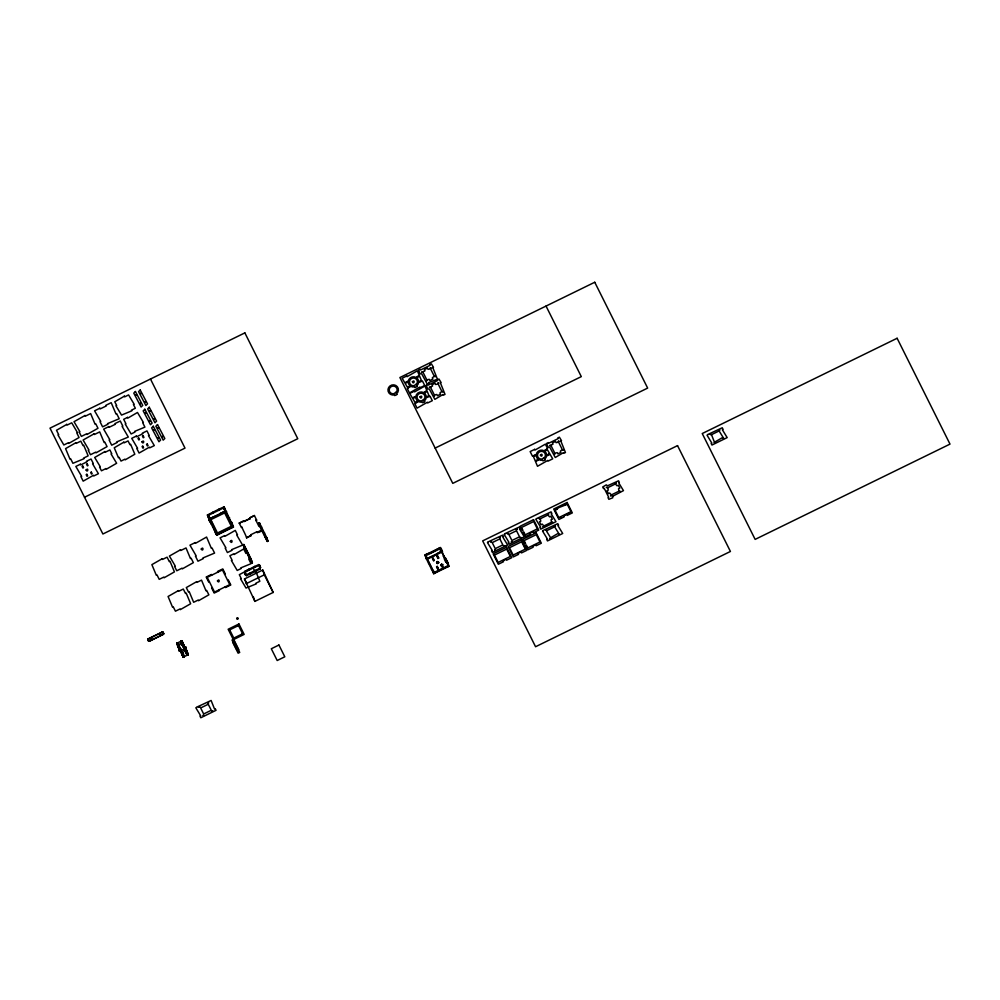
<?xml version="1.0" encoding="UTF-8"?>
<svg xmlns="http://www.w3.org/2000/svg" width="1000" height="1000" viewBox="0 0 1000 1000"><rect width="100%" height="100%" fill="white"/><g stroke="black" fill="none" stroke-linecap="round" stroke-linejoin="round"><path stroke-width="1.5" d="M151 639.025L151.725 638.35M159.9 634.812L160.588 634.075M160.725 634.5L160.113 633.888L160.125 634.775M436.763 563.088L436.6 562.337M182.625 646.025L183.113 643.288M438.663 562.562L438.413 561.75M185.875 652.262L185.212 650.263L186 648.925L188.3 654.75L187.525 654.975M151.8 639.1L151.15 639.2M84.525 497.25L185 448.125L150.475 379.025M218.725 509.263L224.037 506.863L225.712 511.538L209.1 519.663L207.425 514.987L218.725 509.263L219.112 510.112L224.375 507.537M207.763 515.662L219.112 510.112M207.825 516.188L208.863 516.525L208.162 516.862M209.062 517.45L208.7 518.462L209.387 518.125L208.525 515.85M220.45 514.113L208.762 518.987C208.412 521.075 213.062 524.775 211.3 524.075M220.175 513.625L225.375 510.863M225.438 511.05L208.825 519.175L216.838 535.212L233.45 527.087L224.037 506.863M229.462 517.65L228.825 518.162L229.525 517.825M214.237 529.95C215.037 528.787 214.788 533.763 216.838 535.212M232.125 523.438L231.762 524.45L232.463 524.113L231.725 522.238L231.025 522.575L231.962 525.375L232.987 525.712L232.3 526.05M216.737 532.825L216.438 534.362L233.05 526.237L232.65 525.037M243.738 520.737L239.237 523.15L250.225 518.612L249.838 517.762L254.4 515.525L256.663 520.125L255.975 520.462L256.663 520.125M250.225 518.612L249.887 517.938L254.4 515.525M250.162 518.425L244.137 521.587M216.775 535.025C222.875 531.525 226.838 529.6 233.388 526.912M242.075 527.038C241.663 527.825 245.812 534.65 246.588 537.85L251.088 535.438L246.588 537.85M259.4 522.788L260.613 526.425L259.925 526.763L258.712 523.125L259.4 522.788L267.087 538.5L266.062 538.175L267.087 538.5M259.05 524.138L259.738 523.8M259.387 524.812L260.075 524.475M255.912 520.275L258.913 526.337L260.275 525.4L259.913 526.413M257.175 532.463C267.075 526.312 258.562 534.65 256.837 531.788L250.75 534.763L251.15 535.625M265.812 536.888L265.125 537.238L262.188 531.35L262.812 530.825L260.613 526.425M262.188 531.35L262.812 530.825M435.15 448.088L581.3 376.625L546.038 306.062M266.75 537.837L267.288 539.438L266.588 539.775L263.788 533.225L264.488 532.888M263.85 533.413L264.55 533.075M251.175 559.538L252.375 562.825L251.675 563.162L243.125 544.825L243.825 544.487L246.025 548.9L245.325 549.237L245.963 548.713L251.163 559.188L250.812 560.538L250.475 559.875L251.5 560.2M243.463 545.837L243.825 544.487M243.8 546.512L244.488 546.175L252.375 562.825M244.338 548.462L245.025 548.125M266.05 537.825L266.75 537.487M267.625 540.1L267.262 541.462L267.962 541.125L267.288 539.438M246.537 552.875L247.237 552.525M247.288 552.712L245.9 553.387L243.7 548.987L234.075 554.525L233.738 553.85L229.862 555.75L232.075 560.163L231.375 560.5L237.213 570.45L241.088 568.55L240.75 567.888L251.05 563.688L248.837 559.275L250.175 558.413L249.537 558.938M251.675 563.162L248.212 554.938L248.9 554.587M248.263 555.112L248.962 554.775M250.475 559.525L251.163 559.188M209.4 581.775L208.713 582.112L206.175 577.038L211.438 574.462L211.762 575.125M224.625 574.325L225.325 573.987L222.787 568.913L217.525 571.487L217.85 572.15M251.012 561.475L251.7 561.138M251.337 562.137L252.037 561.8M255.15 567.163L254.812 566.487L258.688 564.6L259.025 565.275L255.15 567.163L254.762 566.312L239.325 574.688L241.2 578.425L240.5 578.763L246.012 588.05L256.3 583.85L255.975 583.175L259.837 581.275L255.725 571.325M244.85 571.362L248.663 569.288L249.062 570.138L245.188 572.038L244.85 571.362L245.525 573.05L244.5 572.725L245.525 573.05M212.338 587.65L211.65 587.987L214.188 593.075L219.45 590.5L219.112 589.825M227.562 580.212L228.263 579.875L230.8 584.95L225.538 587.525L225.2 586.85M255.087 566.975L249.062 570.138M259.725 565.275L259.025 565.612L260.062 565.95L259.725 565.275L260.587 567.55L259.562 567.212L260.587 567.55M245.725 573.987L245.037 574.325L246.062 574.65L245.725 573.987L246.4 575.675L250.338 573.962L260.238 568.913L259.562 567.212M250.338 573.962L249.938 573.112L246.062 575L246.4 575.675M249.938 573.112L259.9 568.237L260.238 568.913M244.475 578.95L262.75 570.013L273.163 592.45L254.887 601.388L244.475 578.95L246.513 583.013M246.075 583.75L264.337 574.812L262.75 570.013M148.325 638.775L162.162 632.013L163.312 634.388L149.475 641.15L148.325 638.775L147.838 639.587L148.475 639.075M148.387 638.962L162.213 632.2M162.3 632.3L163 631.962L163.863 633.75L163.162 634.087M148.637 641.2C150.338 640.288 147.262 641.95 147.775 639.412M163.25 634.2L149.475 641.15M179.713 648.7L179.025 649.05L177.925 646.85L176.713 643.213L177.562 643.175M177.913 643.1L176.863 643.512L177.5 642.987M187.662 655.275L180.763 641.363L177.712 642.85L183.837 656.938L183.05 657.163M181.962 640.8L181.275 641.137L182.4 644.663L183.088 644.325L181.887 640.688L181.188 641.025L186.525 651.85M182.025 640.987L180.95 641.612L181.575 644.562M181.912 642.738C183.475 642.25 181.488 643.538 181.775 642.45M182.288 643.225L182.975 642.887L181.887 640.688L183.487 646.862L184.188 646.525L182.975 642.887M182.262 644.262L180.763 641.363M177.925 646.85L178.625 646.513L177.413 642.875M178.075 647.15L178.762 646.8L178.275 647.375M182.725 645.138C183.188 646.35 183.625 642.837 184.1 646.413M178.938 648.938L179.638 648.6M183.412 646.75L184.037 646.225M180.7 650.675L180.113 649.513L180.662 650.037M184.725 648.175L184.562 647.85M180.837 651.45L181.525 651.112L183.137 657.275L180.837 651.45L182.037 655.088M180.912 651.562L181.612 651.225M186.088 649.038L185.45 649.55L186.137 649.212M180.975 651.737L181.675 651.4M181.625 653.288L182.475 653.012M181.925 653.637L182.625 653.3M187.087 651.112L186.4 651.45L187.613 655.088M187.2 652.562L186.513 652.9L185.3 649.262L186 648.925L188.3 654.75M187.413 652.788L186.725 653.375L187.45 652.8M183.062 655.212L182.188 655.375L183.238 655.55M183.7 656.538L183.137 651.938M182.987 656.988L183.75 656.825M187.463 654.8L188.15 654.463M187.3 655.125L184.262 656.612L178.388 644.85L181.425 643.363L187.3 655.125L185.387 652.663M437.062 553.787L441.575 551.375L426.413 559L425.075 555L440.3 547.55C442.337 548.525 441.838 553.75 442.512 551.962M425.138 555.175C426.375 553.413 431.037 553.325 429.712 552.95M440.3 547.55L429.988 553.438M441.037 549.425L440.35 549.763L439.675 548.075L440 548.75L426.175 555.513L425.838 554.837L427.375 559.15L441.213 552.388L440.538 550.7L441.238 550.35L440.875 551.362M440.012 549.1L440.7 548.75L441.575 551.025M425.812 556.862L426.175 555.862L425.475 556.2L426.35 558.462L427.038 558.125L426.012 557.8L426.35 558.462M437.337 554.275L426.35 558.812L433.762 573.7L448.988 566.25C443.188 568.138 439.15 570.388 433.7 573.513M443.088 556.125C443.862 554.913 444.038 560.712 446.087 562.188L446.712 561.663L446.087 562.188M441.812 552.3L447.713 562.438L445.45 557.85M436.712 567.025C438.562 566.712 435.637 566.737 437.05 567.65M488.013 541.938L502.688 535.125L503.488 536.737L502.8 537.075L507.612 544.963L492.388 552.413L491.575 550.8L492.275 550.462L487.463 542.575L488.15 542.225M504.7 533.775L519.375 526.975L520.175 528.575L519.475 528.913L524.288 536.812L509.062 544.25L508.263 542.65L508.95 542.312L504.15 534.412L504.837 534.075M707.588 434.588L722.262 427.775L723.062 429.375L722.362 429.725L727.175 437.612L711.95 445.05L711.15 443.45L711.85 443.113L707.038 435.213L707.725 434.875M536.388 518.663L551.062 511.85L551.862 513.462L551.175 513.8L555.975 521.688L540.75 529.138L539.95 527.525L540.65 527.188L535.837 519.3L536.525 518.95M440.65 565.675L443.088 564.487M447.713 562.788L447.025 563.125L448.05 563.45L447.713 562.788L448.587 565.05L447.887 565.4L448.25 564.388M433.525 570.562L432.488 570.225L433.762 573.7M433.713 571.487L433.363 572.5M434.05 572.513L447.887 565.737L448.225 566.413L447.55 564.725M543.112 530.462L557.788 523.65L558.587 525.262L557.9 525.6L562.7 533.488L547.487 540.938L546.675 539.325L547.375 538.987L542.562 531.1L543.25 530.75M196.438 707.288L211.112 700.475L214.537 709.038L215.238 708.7L216.038 710.312L200.812 717.75L200.012 716.15L200.7 715.812L195.9 707.913L196.588 707.575M437.425 561.65L436.688 562.413L438.038 561.663M437.463 561.45L438.738 562.638M437.713 563.45L438.575 562.863L437.35 563.587M179.587 648.3L187.075 652.163M238.038 618.413L236.663 618.337L237.938 618.013M181.337 641.325L182.562 642.312M179.638 645.3L177.712 642.85L179.025 645.462M186.938 651.737L182.85 646.225L184.188 646.525L183.088 644.325M185.613 646.775L186.15 647.9M180.375 650.075L180.05 649.388L180.65 650.625M178.875 650.075L179.4 651.188M182.113 652.5L182.45 653.213M182.188 644.912L182.55 645.638L182.213 645M179.15 646.462L179.5 647.138L179.137 646.413M178.038 644.325L178.312 644.938M178.812 646.637L183.888 657.125M185.938 650.775L186.163 651.25M186.713 653.1L186.762 653.213M181.55 642.85L181.612 642.962M180.475 650.275L180.4 649.412M440.363 547.737L442.575 552.15M441.575 551.375L443.837 555.962M446.712 561.663L448.988 566.25M447.013 562.775L446.688 562.1L447.35 563.8M441.213 552.388L440.538 550.7M437.013 553.6L437.4 554.462M427.05 558.475L434.387 573.175L434.05 572.163M425.075 555L427.287 559.412M427.875 560.588L432.425 569.7M262.875 531.013L267.962 541.125M258.712 523.125L263.788 533.225M259.575 525.737L262.125 531.175M267.262 541.462L265.125 537.238M257.238 532.638L256.837 531.788M239.175 522.975L241.438 527.562M264.337 574.812L273.163 592.45M256.025 570.125L256.425 570.988M243.125 544.825L248.212 554.938M233.45 527.087L223.688 507.875L232.362 526.575M253.162 567.925L255.037 571.663M248.962 569.15L249.288 569.812M220.113 513.438L220.512 514.288M212.638 512.238L213.025 513.088M217.138 534.025L208.463 515.325M207.425 514.987L209.412 518.962M212.913 525.95L214.562 529.263M215.45 531.025L215.113 530.363L215.512 531.562M186.788 650.763L186.188 650.975M176.8 643.325L177.613 644.938M176.713 643.213L177.662 645.113M184.4 648.138L184.1 647.475M185.65 646.888L186.15 647.862M179.412 651.162L178.912 650.212M436.637 562.725L436.987 563.387L436.662 562.725M440 548.75L440.35 549.763M437.825 556.45L437.062 556.6M433.35 558.638L432.6 558.787M258.688 564.6L259.363 566.287M253.287 596.587L254.887 601.388M244.5 572.725L245.362 574.987M215.85 532.225L216.375 533.825M177.812 645.413L179.025 649.05M163.863 633.75L163.312 634.388M163 631.962L162.162 632.013M183.25 643.7L185.212 650.263M139.913 403.512L140.85 403.55L139.925 403.462M144.713 402L145.65 402.038L144.713 401.962M149.312 421.25L150.25 421.287L149.325 421.213M153.775 419.25L154.713 419.325L153.787 419.162M157.775 438.237L158.7 438.275L157.775 438.237M162.013 436.625L162.95 436.65L162.025 436.575M207.862 702.825L208.787 702.887L207.862 702.763M490.6 541.8L491.525 541.862L490.613 541.725M503.537 545.712L504.475 545.7L503.537 545.712M507.275 533.638L508.212 533.663L507.287 533.612M558.638 534.237L559.575 534.263L558.65 534.2M201.238 549.1C203.325 552.537 203.8 545.675 201.25 549.025M211.975 711.05L212.9 711.087L211.975 711.025M217.45 580.962C219.562 584.4 219.963 577.5 217.45 580.887M230.312 541.45C232.5 544.862 232.738 537.95 230.312 541.375M229.213 629.85L230.138 629.913L229.225 629.788M233.325 638.088L234.262 638.112L233.325 638.05M236.75 618.55C238.875 619.362 237.488 619.375 236.75 618.55M238.05 625.538L238.975 625.562L238.05 625.5M242.162 633.763L243.088 633.825L242.162 633.7M426.075 380.65L427 380.675L426.075 380.613M430.337 367.95L431.275 367.987L430.337 367.925M433.663 395.825L434.588 395.887L433.663 395.763M437.925 383.137L438.85 383.2L437.938 383.075M494.712 550.025L495.65 550.05L494.712 550M499.425 537.475L500.363 537.5L499.438 537.45M511.388 541.875L512.325 541.938L511.4 541.812M516.112 529.325L517.038 529.312L516.112 529.325M520.225 537.55L521.15 537.612L520.225 537.487M538.975 518.525L539.9 518.525L538.975 518.525M545.7 530.325L546.625 530.35L545.7 530.288M549.812 538.55L550.737 538.587L549.812 538.525M551.912 522.438L552.85 522.438L551.912 522.438M554.087 453.988L555.013 454.05L554.087 453.925M554.525 526L555.462 526.062L554.538 525.938M556.163 508.775L557.087 508.825L556.163 508.7M558.35 441.287L559.275 441.35L558.362 441.225M560.425 517.3L561.35 517.288L560.425 517.3M564.688 504.6L565.612 504.663L564.7 504.538M568.95 513.125L569.875 513.188L568.95 513.062M606.45 487.463L607.388 487.488L606.45 487.425M619.4 491.375L620.325 491.4L619.4 491.35M710.163 434.438L711.1 434.5L710.175 434.375M714.287 442.675L715.212 442.738L714.287 442.612M719 430.125L719.925 430.15L719 430.1M723.112 438.363L724.038 438.425L723.125 438.3M199.025 707.125L199.963 707.163L199.025 707.125M203.137 715.362L204.062 715.475L203.162 715.238M421.812 372.113L422.75 372.125L421.812 372.113M429.4 387.3L430.325 387.337L429.4 387.262M543.088 526.75L544.012 526.788L543.088 526.725M549.825 445.45L550.75 445.487L549.825 445.425M610.562 495.688L611.5 495.763L610.575 495.625M434.6 376.475L435.525 376.55L434.613 376.413M442.188 391.65L443.113 391.662L442.188 391.65M547.8 514.2L548.737 514.237L547.8 514.163M562.612 449.812L563.538 449.85L562.612 449.775M615.288 483.137L616.213 483.212L615.288 483.075M135.65 394.975L136.588 395.037L135.662 394.925M140.45 393.462L141.375 393.562L140.463 393.375M145.062 412.713L145.975 412.812L145.075 412.625M149.525 410.712L150.45 410.775L149.525 410.712M153.512 429.7L154.438 429.762L153.512 429.65M157.75 428.075L158.688 428.137L157.75 428.075M237.2 648.85L238.125 648.925L237.2 648.85M238.113 651.587L239.025 651.712L238.125 651.5M233.088 640.612L234.013 640.7L233.088 640.575M234 643.35L234.925 643.438L234 643.3M86.088 469.975C87.762 473.638 88.912 466.8 86.088 469.975M141.988 441.863C143.688 445.5 144.8 438.725 141.988 441.863M412.4 381.763C413.913 385.375 415.425 378.812 412.413 381.662M419.988 396.95C421.5 400.562 423.013 393.975 420 396.85M540.413 455.1C542.075 458.738 543.237 451.975 540.413 455.1M557.562 508.1L557.337 509.162L555.087 510.262L558.763 517.612L570.95 511.662L567.275 504.312L557.562 508.1M423.413 371.575L423.1 372.463L426.775 379.812L429.275 379.325L429.888 380.525L432.925 379.038L432.325 377.837L434.237 376.163L430.575 368.812L428.062 369.312L427.463 368.1L424.412 369.588L425.012 370.8L423.413 371.575M432.812 367.638L437.438 379.175L428.575 382.675L428.913 383.338L427.25 384.15L421.7 373.8L420.112 373.85L418.612 370.087L420.275 369.275L420.613 369.938L430.05 365.325L429.712 364.663L431.375 363.85L433.488 367.3L432.812 367.638M431 386.763L430.688 387.65L434.363 395L436.863 394.5L437.475 395.712L440.513 394.225L439.913 393.013L441.825 391.35L438.162 384L435.65 384.487L435.05 383.288L432 384.775L432.6 385.975L431 386.763M440.4 382.825L445.025 394.363L443.363 395.175L443.025 394.5L434.837 399.338L429.288 388.988L427.7 389.025L426.2 385.262L427.863 384.45L428.2 385.125L437.638 380.513L437.3 379.837L438.963 379.025L441.075 382.488L440.4 382.825M551.425 444.913L551.112 445.8L554.788 453.15L557.288 452.663L557.9 453.862L560.938 452.375L560.337 451.175L562.25 449.5L558.587 442.15L556.075 442.638L555.475 441.438L552.425 442.925L553.025 444.137L551.425 444.913M560.825 440.975L565.45 452.512L563.787 453.325L563.45 452.65L555.262 457.488L549.712 447.137L548.125 447.175L546.625 443.425L548.288 442.612L548.625 443.275L558.062 438.663L557.725 437.987L559.388 437.175L561.5 440.637L560.825 440.975M540.3 518.75L540.763 521.188L539.513 521.8L540.975 524.738L542.225 524.125L543.9 525.962L551.512 522.238L551.062 519.812L552.312 519.2L550.837 516.25L549.587 516.862L547.913 515.025L540.3 518.75M547.025 530.55L546.712 531.438L550.638 537.762L558.562 533.15L554.637 526.825L547.025 530.55M607.775 487.688L608.237 490.125L606.987 490.737L608.462 493.675L609.712 493.062L611.388 494.9L619 491.175L618.538 488.75L619.788 488.137L618.325 485.2L617.075 485.8L615.388 483.963L607.775 487.688M612.725 496.238L612.737 497.788L608.862 499.312L608.05 497.713L608.75 497.375L604.2 488.263L603.5 488.6L602.7 486.987L606.287 484.875L607.525 485.812L618.538 480.8L619.35 482.4L618.65 482.738L623.462 490.625L612.725 496.238M711.5 434.663L714.2 441.587L715.1 441.887L723.025 437.275L719.112 430.95L711.5 434.663M124.375 396.175L114.775 401.775L116.662 405.5L115.975 405.85L121.538 415.087L131.812 410.838L131.475 410.163L135.338 408.25L133.438 404.525L134.125 404.175L128.575 394.925L124.712 396.85L124.375 396.175M127.537 417.4L123.688 419.325L125.913 423.713L125.225 424.062L131.125 433.975L134.987 432.062L134.637 431.388L144.913 427.125L142.688 422.738L143.375 422.388L137.475 412.475L127.888 418.075L127.537 417.4M104.975 451.538L94.7 457.475L100.25 466.725L99.562 467.062L101.45 470.788L106.013 468.537L106.35 469.2L116.638 463.263L111.075 454.012L111.762 453.675L109.875 449.938L105.325 452.2L104.975 451.538M123.85 442.175L114.25 447.775L118.425 457.7L119.125 457.362L121.013 461.087L124.875 459.175L125.213 459.837L134.812 454.237L130.625 444.312L129.938 444.65L128.05 440.925L124.188 442.837L123.85 442.175M244.862 332.887L50 428.15L102.888 534L297.762 438.725L244.862 332.887M66.812 424.387L56.5 430.275L58.7 434.688L58.012 435.025L63.837 444.975L68.412 442.738L68.75 443.413L79.062 437.525L76.862 433.113L77.562 432.775L71.725 422.825L67.15 425.062L66.812 424.387M85.037 415.487L74.025 421.7L79.862 431.65L79.162 431.987L81.375 436.4L86.638 433.825L86.962 434.5L97.987 428.275L95.775 423.875L95.087 424.212L90.638 413.575L85.375 416.15L85.037 415.487M99.85 408.237L94.588 410.812L100.763 421.438L100.062 421.775L102.6 426.85L107.863 424.288L107.537 423.612L119.213 418.738L116.675 413.65L115.988 413.988L111.2 402.688L105.938 405.262L106.275 405.938L100.188 408.913L99.85 408.237M135.412 391.512L133.775 393.137L141.088 407.025L142.725 405.387L135.412 391.512M140.213 390L138.575 391.625L145.887 405.513L147.525 403.875L140.213 390M75.9 442.713L65.575 448.6L70.025 459.225L70.713 458.888L72.925 463.3L83.912 458.762L83.575 458.088L88.15 455.85L83.7 445.225L83 445.562L80.8 441.15L76.225 443.387L75.9 442.713M94.125 433.812L83.1 440.025L88.938 449.975L88.25 450.312L90.45 454.725L95.712 452.15L96.05 452.825L107.062 446.6L104.862 442.2L104.162 442.537L99.712 431.9L94.45 434.475L94.125 433.812M108.925 426.562L103.663 429.137L109.838 439.762L109.15 440.1L111.688 445.175L116.95 442.612L116.613 441.938L128.3 437.062L122.125 426.438L122.812 426.1L120.275 421.012L115.013 423.587L115.35 424.263L109.262 427.238L108.925 426.562M144.812 409.25L143.175 410.875L150.5 424.762L152.125 423.125L144.812 409.25M149.275 407.25L147.637 408.888L154.963 422.762L156.588 421.125L149.275 407.25M153.262 426.238L151.625 427.863L158.95 441.75L160.575 440.112L153.262 426.238M157.513 424.613L155.875 426.25L163.188 440.138L164.825 438.5L157.513 424.613M136.3 436.112L131.738 438.338L137.575 448.3L136.875 448.638L139.088 453.038L149.4 447.163L149.738 447.837L154.312 445.6L148.475 435.65L149.162 435.312L146.962 430.9L142.4 433.137L142.725 433.8L136.637 436.775L136.3 436.112M80.4 464.225L75.838 466.45L81.662 476.4L80.975 476.737L83.175 481.15L93.5 475.275L93.837 475.938L98.4 473.713L92.562 463.762L93.263 463.425L91.05 459.012L86.487 461.238L86.825 461.912L80.738 464.888L80.4 464.225M138.675 437.975L137.988 438.312L138.787 439.925L139.475 439.588L138.675 437.975M143.15 435.788L142.45 436.125L143.25 437.738L143.95 437.4L143.15 435.788M82.775 466.087L82.075 466.425L82.875 468.025L83.575 467.688L82.775 466.087M87.238 463.9L86.55 464.237L87.35 465.85L88.038 465.5L87.238 463.9M142.787 446.213L142.1 446.55L142.9 448.15L143.588 447.812L142.787 446.213M147.262 444.025L146.562 444.363L147.363 445.962L148.062 445.625L147.262 444.025M86.888 474.312L86.188 474.663L86.988 476.262L87.688 475.925L86.888 474.312M91.35 472.137L90.662 472.475L91.463 474.075L92.163 473.738L91.35 472.137M594.75 282.25L399.888 377.525L452.775 483.363L647.65 388.088L594.75 282.25M406.712 376.012L402.15 378.25L407.975 388.2L407.287 388.537L409.487 392.95L419.812 387.062L420.15 387.738L424.712 385.5L422.512 381.1L421.812 381.438L417.362 370.8L407.05 376.688L406.712 376.012M407.35 381.45L405.688 382.262L406.025 382.938L407.688 382.125L407.35 381.45M418.45 376.025L416.788 376.838L417.125 377.512L418.787 376.7L418.45 376.025M395.763 392.413L393.775 393.738A3.987 3.862 -18.4 0 1 389.275 389.325A3.987 3.862 -18.4 0 1 395.087 386.488A3.987 3.862 -18.4 0 1 395.9 392.7L395.763 392.413M409.738 386.238L408.075 387.05L408.413 387.725L410.075 386.912L409.738 386.238M420.838 380.812L419.175 381.625L419.513 382.3L421.175 381.488L420.838 380.812M416 384.363L414.012 385.7A3.987 3.862 -18.4 0 1 409.513 381.275A3.987 3.862 -18.4 0 1 415.325 378.438A3.987 3.862 -18.4 0 1 416.138 384.65L416 384.363M396.825 394.55L394.7 395.588L394.338 394.888A5.263 5.088 -18.4 0 1 388.013 389.263A5.263 5.088 -18.4 0 1 395.8 385.45A5.263 5.088 -18.4 0 1 396.475 393.837L396.825 394.55M417.062 386.5L414.938 387.537L414.588 386.838A5.263 5.088 -18.4 0 1 408.25 381.213A5.263 5.088 -18.4 0 1 416.037 377.4A5.263 5.088 -18.4 0 1 416.712 385.8L417.062 386.5M414.3 391.2L409.738 393.425L415.562 403.375L414.875 403.725L417.075 408.125L427.4 402.25L427.738 402.925L432.3 400.688L430.1 396.275L429.4 396.613L424.95 385.988L414.637 391.863L414.3 391.2M414.938 396.637L413.275 397.45L413.6 398.125L415.262 397.312L414.938 396.637M426.037 391.213L424.375 392.025L424.712 392.688L426.375 391.875L426.037 391.213M417.325 401.425L415.662 402.238L416 402.912L417.663 402.1L417.325 401.425M428.425 396L426.763 396.812L427.1 397.475L428.762 396.662L428.425 396M423.587 399.538L421.6 400.875A3.987 3.862 -18.4 0 1 417.1 396.463A3.987 3.862 -18.4 0 1 422.912 393.625A3.987 3.862 -18.4 0 1 423.725 399.837L423.587 399.538M424.65 401.688L422.525 402.725L422.175 402.025A5.263 5.088 -18.4 0 1 415.838 396.388A5.263 5.088 -18.4 0 1 423.625 392.587A5.263 5.088 -18.4 0 1 424.3 400.975L424.65 401.688M224.438 508.062L224.088 509.075L224.438 508.062M224.975 509.663L224.613 510.675L224.975 509.663M226.525 511.763L225.888 512.288L226.525 511.763M224.65 512.888L210.825 519.65L217.5 533.013L231.337 526.25L224.65 512.888M227.913 515.95L227.275 516.475L227.913 515.95M230.85 521.825L230.212 522.35L230.85 521.825M162.188 558.75L151.875 564.637L156.312 575.262L157.012 574.925L159.213 579.338L163.787 577.1L164.112 577.775L174.438 571.888L169.988 561.263L169.3 561.6L167.087 557.188L162.525 559.425L162.188 558.75M180.413 549.837L169.4 556.062L175.238 566.013L174.537 566.35L176.75 570.763L182 568.188L182.338 568.862L193.363 562.638L191.15 558.225L190.463 558.575L186.012 547.938L180.75 550.513L180.413 549.837M195.225 542.6L189.963 545.175L196.137 555.8L195.438 556.138L197.975 561.213L203.238 558.638L202.9 557.975L214.587 553.088L212.05 548.013L211.363 548.35L206.575 537.05L195.562 543.275L195.225 542.6M224.625 535.625L220.062 537.85L225.9 547.8L225.2 548.138L227.4 552.55L231.975 550.325L231.637 549.65L242.625 545.112L236.788 535.163L237.488 534.825L235.287 530.413L224.963 536.287L224.625 535.625M261.55 527.013L260.912 527.537L261.55 527.013M244.688 547.1L244.325 548.112L244.688 547.1M178.4 590.612L168.075 596.487L172.525 607.125L173.225 606.775L175.425 611.188L179.988 608.962L180.325 609.625L190.65 603.75L186.2 593.112L185.5 593.462L183.3 589.05L178.738 591.275L178.4 590.612M196.625 581.7L186.3 587.575L188.5 591.987L189.2 591.65L193.65 602.275L198.212 600.05L198.55 600.712L208.875 594.837L206.663 590.425L205.975 590.763L201.525 580.138L196.962 582.375L196.625 581.7M222.425 569.925L207.2 577.362L214.55 592.062L229.775 584.625L222.425 569.925M534.725 449.35L530.15 451.587L532.362 456L533.05 455.65L537.5 466.287L547.825 460.4L548.162 461.075L552.725 458.837L546.888 448.888L547.587 448.55L545.375 444.137L535.062 450.025L534.725 449.35M535.363 454.787L533.7 455.6L534.025 456.275L535.688 455.462L535.363 454.787M546.462 449.363L544.8 450.175L545.138 450.85L546.8 450.037L546.462 449.363M537.75 459.575L536.087 460.387L536.425 461.062L538.088 460.25L537.75 459.575M548.85 454.15L547.188 454.963L547.525 455.637L549.188 454.825L548.85 454.15M544.012 457.7L542.025 459.025A3.987 3.862 -18.4 0 1 537.525 454.613A3.987 3.862 -18.4 0 1 543.337 451.775A3.987 3.862 -18.4 0 1 544.15 457.987L544.012 457.7M545.075 459.837L542.95 460.875L542.587 460.175A5.263 5.088 -18.4 0 1 536.263 454.55A5.263 5.088 -18.4 0 1 544.05 450.737A5.263 5.088 -18.4 0 1 544.725 459.125L545.075 459.837M238.95 623.975L228.15 629.25L233.363 639.675L244.15 634.4L238.95 623.975M238.512 625.55L229.675 629.862L233.8 638.1L242.625 633.775L238.512 625.55M233.612 639.263L232.013 640.037L237.225 650.475L238.825 649.688L233.612 639.263M234.525 642L232.925 642.775L238.137 653.2L239.725 652.425L234.525 642M433.137 558.15L432.45 558.5L433.55 560.688L434.237 560.35L433.462 560.575L434.15 560.237L433.137 558.15M437.612 555.975L436.912 556.312L438.013 558.5L438.713 558.162L437.612 555.975M438.562 557.875L437.925 558.387L438.562 557.875M429.25 562.888L428.612 563.413L429.25 562.888M677.537 445.625L482.675 540.887L535.562 646.737L730.425 551.462L677.537 445.625M897.113 338.263L702.237 433.537L755.138 539.388L950 444.113L897.113 338.263M567.112 502.475L553.713 509.025L558.925 519.45L564.1 516.925L563.625 515.975L566.675 514.475L567.15 515.425L572.325 512.9L567.112 502.475M432.188 568.763L431.55 569.288L432.188 568.763M437.262 566.388L436.562 566.725L437.663 568.925L438.35 568.575L437.262 566.388M441.725 564.2L441.037 564.538L442.125 566.737L442.825 566.4L441.725 564.2M441.875 564.5L441.238 565.013L441.875 564.5M533.538 519.688L520.138 526.237L522.375 530.712L522.975 530.413L521.512 527.475L533.688 521.512L537.362 528.862L525.188 534.825L523.713 531.875L523.1 532.175L525.337 536.663L530.525 534.125L530.05 533.175L533.088 531.688L533.562 532.638L538.737 530.112L533.538 519.688M278.925 645.025L271.312 648.75L277.188 660.512L284.8 656.787L278.925 645.025M438.2 568.288L437.575 568.812L438.2 568.288M442.675 566.1L442.038 566.625L442.675 566.1M499.837 538.888L492.225 542.612L495.238 548.65L502.85 544.925L499.837 538.888M516.512 530.725L508.9 534.45L511.925 540.487L519.538 536.775L516.512 530.725M506.525 547.275L493.125 553.825L498.338 564.25L503.512 561.712L503.038 560.763L506.075 559.275L506.55 560.225L511.725 557.7L506.525 547.275M521.5 539.95L508.1 546.5L513.312 556.925L518.488 554.388L518.013 553.438L521.062 551.95L521.538 552.9L526.712 550.375L521.5 539.95M536.138 532.788L522.737 539.338L524.975 543.825L525.588 543.525L524.113 540.588L536.287 534.625L539.963 541.975L527.788 547.938L526.312 544.987L525.712 545.288L527.95 549.763L533.125 547.238L532.65 546.287L535.688 544.8L536.163 545.75L541.337 543.212L536.138 532.788M506.675 549.1L494.5 555.062L498.175 562.413L510.35 556.45L506.675 549.1M521.663 541.775L509.487 547.737L513.15 555.087L525.337 549.125L521.663 541.775M208.263 704.237L200.65 707.95L203.663 713.988L211.275 710.275L208.263 704.237M185.55 650.85L185.85 651.475L185.55 650.85M183.275 654.663L183.612 655.362L183.287 654.688M182.913 654.837L182.95 654.912"/></g></svg>
